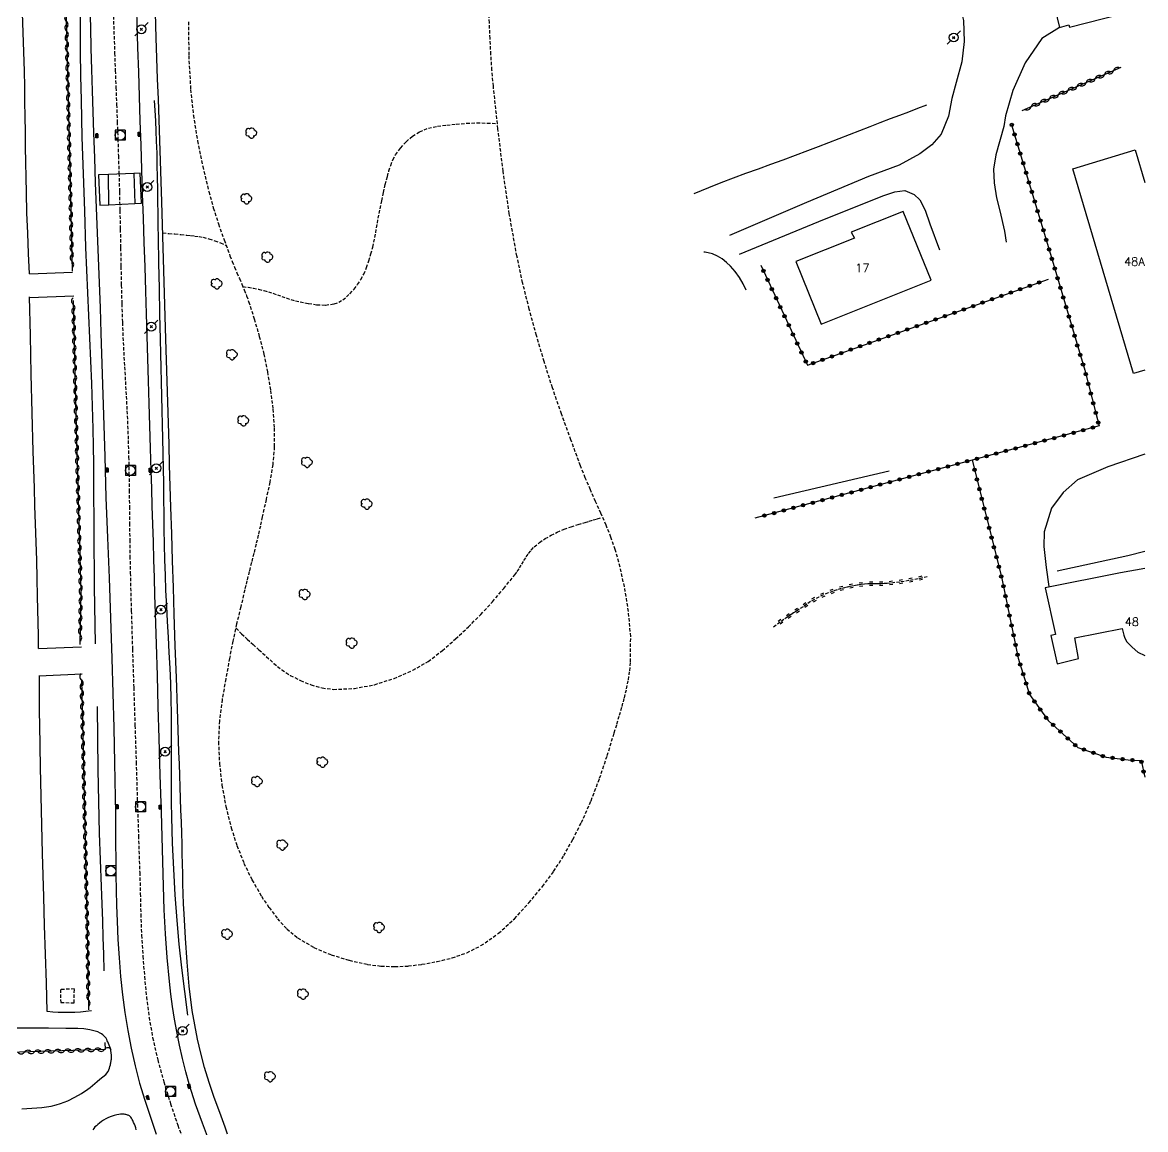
# Model space of a CAD drawing. Header units: millimetres. Extents: x 146000 to 147001, y 141999 to 143000.
# Drawn here: x 146831.7 to 147000.1, y 142330.2 to 142496.2 of the extents above; entities that cross this region are included whole.
import ezdxf
from ezdxf.enums import TextEntityAlignment as Align

# ---------------------------------------------------------------- set-up
doc = ezdxf.new("R2010")
doc.units = ezdxf.units.MM
doc.linetypes.add('DASHED', pattern=[0.75, 0.5, -0.25])
doc.layers.get('0').update_dxf_attribs({"linetype": 'CONTINUOUS'})
for name, color, linetype in [('W0001', 6, 'DASHED'), ('W0008', 7, 'CONTINUOUS'), ('W0014', 7, 'CONTINUOUS'), ('W0016', 2, 'CONTINUOUS'), ('W0017', 7, 'CONTINUOUS'), ('W0070', 7, 'DASHED'), ('W0071', 7, 'CONTINUOUS'), ('W0101', 7, 'CONTINUOUS'), ('W0112', 1, 'DASHED'), ('W0220', 5, 'DASHED'), ('W0300', 7, 'CONTINUOUS'), ('W0310', 3, 'CONTINUOUS'), ('W0323', 7, 'CONTINUOUS'), ('W0401', 7, 'CONTINUOUS'), ('W0420', 7, 'CONTINUOUS'), ('W0473', 7, 'CONTINUOUS'), ('W0991', 7, 'CONTINUOUS')]:
    doc.layers.add(name, color=color, linetype=linetype)
doc.styles.get("Standard").update_dxf_attribs({"font": 'romans.shx', "width": 0.85})

# ---------------------------------------------------------------- blocks, each defined once
blk = doc.blocks.new('T300')
for p, q in [((-0.8, 0.51), (-0.86, 0.34)), ((-0.86, 0.34), (-0.86, 0.17)), ((-0.86, 0.17), (-0.74, 0.06)), ((-0.69, 0.63), (-0.8, 0.51)), ((-0.8, -0.06), (-0.74, 0.06)), ((-0.74, 0.06), (-0.69, 0.11)), ((-0.57, 0.69), (-0.69, 0.63)), ((-0.46, 0.69), (-0.57, 0.69)), ((-0.29, 0.63), (-0.46, 0.69)), ((-0.29, 0.63), (-0.17, 0.74)), ((-0.23, 0.57), (-0.29, 0.63)), ((-0.17, 0.74), (-0.06, 0.8)), ((-0.06, 0.8), (0.06, 0.8)), ((0.06, 0.8), (0.23, 0.74)), ((0.23, 0.74), (0.34, 0.63)), ((0.34, 0.63), (0.4, 0.51)), ((0.46, 0.46), (0.34, 0.46)), ((0.4, 0.51), (0.4, 0.46)), ((0.57, 0.4), (0.46, 0.46)), ((0.57, 0.4), (0.69, 0.29)), ((0.69, 0.29), (0.74, 0.17)), ((0.74, 0.06), (0.69, -0.17)), ((0.74, 0.17), (0.74, 0.06)), ((-0.8, -0.17), (-0.8, -0.06)), ((-0.8, -0.23), (-0.8, -0.17)), ((-0.74, -0.34), (-0.8, -0.23)), ((-0.69, -0.4), (-0.74, -0.34)), ((-0.51, -0.46), (-0.69, -0.4)), ((-0.4, -0.46), (-0.51, -0.46)), ((-0.4, -0.46), (-0.34, -0.46)), ((-0.34, -0.46), (-0.34, -0.4)), ((-0.34, -0.51), (-0.34, -0.46)), ((-0.29, -0.63), (-0.34, -0.51)), ((-0.17, -0.74), (-0.29, -0.63)), ((-0.06, -0.8), (-0.17, -0.74)), ((0.06, -0.8), (-0.06, -0.8)), ((0.17, -0.74), (0.06, -0.8)), ((0.23, -0.69), (0.17, -0.74)), ((0.29, -0.46), (0.23, -0.46)), ((0.29, -0.63), (0.23, -0.69)), ((0.46, -0.4), (0.29, -0.46)), ((0.34, -0.51), (0.29, -0.63)), ((0.34, -0.51), (0.34, -0.46)), ((0.57, -0.34), (0.46, -0.4)), ((0.63, -0.29), (0.57, -0.34)), ((0.69, -0.17), (0.63, -0.29))]:
    blk.add_line(p, q)
blk = doc.blocks.new('T473')
for p, q in [((-0.166667, 0.166667), (0.166667, -0.166667)), ((-0.166667, -0.166667), (0.166667, 0.166667)), ((0.500001, 0.500001), (1.000002, 1.000002)), ((-1.000002, -1.000002), (-0.500001, -0.500001))]:
    blk.add_line(p, q)
blk.add_ellipse((0, 0), major_axis=(0.471405, 0.471405), ratio=1, start_param=5.4977871438, end_param=11.780972451)
blk = doc.blocks.new('T401')
for p, q in [((-0.3, 0.3), (0, 0.3)), ((-0.3, -0.25), (-0.3, 0.3)), ((-0.3, 0.15), (0, 0.15)), ((-0.3, 0), (0, 0)), ((0, 0.3), (0, -0.25)), ((-0.3, -0.15), (0, -0.15)), ((-0.3, -0.25), (-0.3, -0.3)), ((-0.3, -0.3), (0, -0.3)), ((0, -0.3), (0, -0.25))]:
    blk.add_line(p, q)
blk = doc.blocks.new('T420')
for p, q in [((0.75, 0.75), (-0.75, 0.75)), ((-0.75, 0.75), (-0.75, -0.75)), ((0.75, 0.75), (0.75, -0.75)), ((0.75, -0.75), (-0.75, -0.75))]:
    blk.add_line(p, q)
blk.add_ellipse((0, 0), major_axis=(-0.53, 0.53), ratio=1, start_param=3.926991, end_param=10.210176)
blk = doc.blocks.new('t323o')
at = {"color": 0, "linetype": 'Continuous'}
for radius in [0.25, 0.15]:
    blk.add_circle((0, 0), radius, dxfattribs=at)
blk = doc.blocks.new('t310o')
at = {"color": 0, "linetype": 'Continuous'}
for centre, start, end in [((-0.5, 0.38), 216.8699, 323.1304), ((0.5, -0.37), 36.8699, 143.1303)]:
    blk.add_arc(centre, 0.625, start, end, dxfattribs=at)
blk = doc.blocks.new('t220o')
at = {"color": 0, "linetype": 'Continuous'}
for p, q in [((-0.25, 0.25), (0.25, 0.25)), ((-0.25, -0.25), (0.25, -0.25))]:
    blk.add_line(p, q, dxfattribs=at)

msp = doc.modelspace()

# ---------------------------------------------------------------- linework, layer by layer
at = {"layer": 'W0001'}
msp.add_lwpolyline([(146845.31, 142497.16), (146845.41, 142494.18), (146845.5, 142491.61), (146845.59, 142489.04), (146845.69, 142486.48), (146845.79, 142483.91), (146845.88, 142481.34), (146845.98, 142478.77), (146846.06, 142476.2), (146846.14, 142473.64), (146846.22, 142470.83), (146846.28, 142468.03), (146846.34, 142465.22), (146846.39, 142462.42), (146846.44, 142459.62), (146846.5, 142456.81), (146846.57, 142454.01), (146846.66, 142451.21), (146846.75, 142449), (146846.86, 142446.79), (146846.98, 142444.58), (146847.11, 142442.38), (146847.23, 142440.17), (146847.35, 142437.96), (146847.45, 142435.75), (146847.53, 142433.55), (146847.6, 142431.06), (146847.65, 142428.58), (146847.69, 142426.1), (146847.71, 142423.62), (146847.73, 142421.13), (146847.76, 142418.65), (146847.79, 142416.17), (146847.84, 142413.69), (146847.99, 142407.96), (146848.17, 142402.23), (146848.36, 142396.5), (146848.55, 142390.77), (146848.72, 142385.27), (146848.89, 142379.76), (146849.07, 142374.26), (146849.26, 142368.75), (146849.35, 142365.61), (146849.42, 142362.47), (146849.53, 142359.33), (146849.73, 142356.2), (146849.98, 142353.14), (146850.27, 142350.07), (146850.66, 142347.02), (146851.2, 142343.98), (146851.96, 142340.64), (146852.87, 142337.34), (146853.89, 142334.07), (146854.97, 142330.83), (146855.59, 142329.15)], dxfattribs=at)
at = {"layer": 'W0008'}
for points in [[(146844.57, 142473.42), (146843.1, 142473.36), (146843.3, 142468.83), (146844.65, 142468.89)], [(146848.53, 142469.06), (146849.51, 142469.11), (146849.34, 142473.6), (146848.39, 142473.57)]]:
    msp.add_lwpolyline(points, close=True, dxfattribs=at)
at = {"layer": 'W0014'}
for points in [[(146852.83, 142366.71), (146852.68, 142372.25), (146852.52, 142377.8), (146852.35, 142383.35), (146852.19, 142388.89), (146852.05, 142393.58), (146851.91, 142398.27), (146851.77, 142402.96), (146851.63, 142407.64), (146851.55, 142410.31), (146851.47, 142412.98), (146851.39, 142415.65), (146851.31, 142418.32), (146851.23, 142420.99), (146851.15, 142423.66), (146851.07, 142426.32), (146850.99, 142428.99), (146850.89, 142432.36), (146850.79, 142435.72), (146850.69, 142439.09), (146850.59, 142442.46), (146850.49, 142445.82), (146850.39, 142449.19), (146850.29, 142452.55), (146850.19, 142455.92), (146850.07, 142459.57), (146849.95, 142463.22), (146849.83, 142466.87), (146849.7, 142470.52), (146849.58, 142474.17), (146849.46, 142477.82), (146849.34, 142481.47), (146849.22, 142485.12), (146849.11, 142488.78), (146848.99, 142492.45), (146848.88, 142496.11), (146848.77, 142499.78)], [(146862.45, 142329.49), (146862.07, 142330.53), (146861.26, 142332.76), (146860.44, 142334.99), (146859.66, 142337.24), (146858.97, 142339.51), (146858.41, 142341.63), (146857.93, 142343.76), (146857.51, 142345.9), (146857.15, 142348.06), (146856.7, 142351.67), (146856.38, 142355.29), (146856.14, 142358.91), (146855.92, 142362.54), (146855.85, 142364.04), (146855.79, 142365.54), (146855.74, 142367.05), (146855.71, 142368.55), (146855.68, 142370.06), (146855.65, 142371.56), (146855.61, 142373.07), (146855.57, 142374.57), (146855.51, 142376.32), (146855.45, 142378.07), (146855.39, 142379.82), (146855.33, 142381.57), (146855.27, 142383.31), (146855.21, 142385.06), (146855.15, 142386.81), (146855.08, 142388.56), (146854.92, 142393.29), (146854.76, 142398.01), (146854.6, 142402.74), (146854.44, 142407.47), (146854.31, 142411.48), (146854.18, 142415.5), (146854.06, 142419.52), (146853.94, 142423.54), (146853.85, 142426.69), (146853.75, 142429.84), (146853.66, 142432.99), (146853.57, 142436.14), (146853.47, 142439.29), (146853.38, 142442.45), (146853.29, 142445.6), (146853.2, 142448.75), (146853.04, 142453.89), (146852.89, 142459.03), (146852.74, 142464.17), (146852.58, 142469.31), (146852.48, 142472.39), (146852.38, 142475.47), (146852.27, 142478.54), (146852.16, 142481.62), (146852.06, 142484.7), (146851.95, 142487.77), (146851.85, 142490.85), (146851.75, 142493.93), (146851.58, 142499.58)], [(146841.77, 142498.63), (146841.86, 142495.47), (146841.95, 142492.31), (146842.04, 142489.15), (146842.13, 142485.99), (146842.23, 142482.83), (146842.34, 142479.68), (146842.47, 142475.92), (146842.6, 142472.17), (146842.75, 142468.42), (146842.9, 142464.67), (146843.04, 142460.91), (146843.19, 142457.16), (146843.32, 142453.41), (146843.45, 142449.65), (146843.65, 142443.48), (146843.84, 142437.31), (146844.01, 142431.13), (146844.17, 142424.96)], [(146844.17, 142424.96), (146844.43, 142418.93), (146844.66, 142412.91), (146844.88, 142406.88), (146845.07, 142400.86), (146845.22, 142395.64), (146845.36, 142390.42), (146845.48, 142385.21), (146845.58, 142379.99), (146845.62, 142377.67), (146845.64, 142375.35), (146845.65, 142373.04), (146845.67, 142370.72), (146845.68, 142368.4), (146845.72, 142366.08), (146845.78, 142363.77), (146845.86, 142361.45), (146846, 142358.69), (146846.16, 142355.92), (146846.39, 142353.16), (146846.68, 142350.4), (146847.05, 142347.73), (146847.47, 142345.06), (146847.97, 142342.4), (146848.56, 142339.76), (146849.25, 142337.16), (146850.02, 142334.58), (146850.86, 142332.03), (146851.73, 142329.49)], [(146859.73, 142328.36), (146858.66, 142331.17), (146857.64, 142334), (146856.71, 142336.87), (146856.16, 142338.85), (146855.66, 142340.85), (146855.21, 142342.86), (146854.81, 142344.88), (146854.47, 142346.75), (146854.18, 142348.63), (146853.93, 142350.51), (146853.72, 142352.4), (146853.39, 142355.97), (146853.13, 142359.54), (146852.94, 142363.12), (146852.83, 142366.71)]]:
    msp.add_lwpolyline(points, dxfattribs=at)
at = {"layer": 'W0016'}
for points in [[(146848.39, 142473.57), (146844.57, 142473.42)], [(146844.65, 142468.89), (146848.53, 142469.06)]]:
    msp.add_lwpolyline(points, dxfattribs=at)
at = {"layer": 'W0017'}
for points in [[(146848.16, 142578.95), (146862.27, 142580.62), (146874.1, 142580.89), (146889.09, 142579.18), (146902.93, 142574.48), (146917.94, 142565.83), (146929.14, 142557.52), (146940.65, 142547.38), (146954.96, 142532.62), (146961.72, 142524.26), (146967.19, 142514.57), (146971.18, 142503.16), (146972.83, 142496.51), (146972.91, 142493.38), (146972.55, 142490.31), (146971.71, 142487.23), (146971.05, 142484.81), (146970.58, 142482.16)], [(146987.24, 142495.45), (146984.55, 142493.8), (146982.05, 142490.16), (146980.24, 142486.01), (146979.14, 142482.22), (146978.87, 142480.62), (146977.69, 142476.37), (146977.33, 142474.2), (146977.43, 142472.17), (146977.77, 142469.93), (146978.28, 142467.95), (146978.98, 142464.94), (146979.24, 142463.26)], [(146970.58, 142482.16), (146969.48, 142479.47), (146968.09, 142477.88), (146966.25, 142476.51), (146963.18, 142474.84), (146958.57, 142473.1), (146949.25, 142469.23), (146937.71, 142464.27)], [(146939.23, 142461.47), (146951.95, 142466.74), (146960.86, 142470.28), (146962.52, 142470.81), (146964.03, 142471.03), (146965.44, 142470.44), (146966.26, 142469.61), (146967.08, 142468.08), (146967.77, 142466.04), (146969.24, 142462.13)], [(147000, 142431.49), (146994.46, 142429.6), (146989.93, 142427.65), (146987.76, 142425.75), (146986.02, 142423.36), (146984.9, 142419.82), (146984.87, 142417.65), (146985.24, 142414.48), (146985.61, 142411.62)], [(147000, 142416.86), (146997.46, 142416.25), (146986.89, 142413.93)]]:
    msp.add_lwpolyline(points, dxfattribs=at)
at = {"layer": 'W0070'}
for points in [[(146856.59, 142496.33), (146856.61, 142491.24), (146856.89, 142486.16), (146857.31, 142482.29), (146857.93, 142478.45), (146858.72, 142474.64), (146859.62, 142470.86), (146860.3, 142468.42), (146861.08, 142466), (146861.93, 142463.61), (146862.8, 142461.23), (146863.13, 142460.37), (146863.48, 142459.51), (146863.85, 142458.66), (146864.22, 142457.81), (146864.59, 142456.96), (146864.95, 142456.1), (146865.29, 142455.24), (146865.6, 142454.37), (146866.44, 142451.77), (146867.2, 142449.15), (146867.87, 142446.5), (146868.41, 142443.83), (146868.87, 142441.04), (146869.23, 142438.23), (146869.44, 142435.4), (146869.45, 142432.57), (146869.21, 142429.91), (146868.77, 142427.28), (146868.21, 142424.68), (146867.65, 142422.08), (146867.36, 142420.7), (146867.04, 142419.33), (146866.71, 142417.96), (146866.37, 142416.59), (146866.02, 142415.22), (146865.68, 142413.86), (146865.34, 142412.49), (146865.01, 142411.11), (146864.41, 142408.56), (146863.8, 142406.01), (146863.23, 142403.44), (146862.73, 142400.86), (146862.16, 142397.77), (146861.62, 142394.66), (146861.21, 142391.51), (146861.08, 142388.34), (146861.22, 142385.08), (146861.59, 142381.83), (146862.18, 142378.62), (146862.98, 142375.45), (146863.85, 142372.78), (146864.88, 142370.16), (146866.1, 142367.62), (146867.52, 142365.18), (146868.66, 142363.47), (146869.91, 142361.81), (146871.33, 142360.28), (146872.95, 142358.95), (146875.39, 142357.5), (146877.99, 142356.39), (146880.69, 142355.57), (146883.43, 142354.96), (146885.46, 142354.7), (146887.51, 142354.62), (146889.55, 142354.72), (146891.58, 142354.97), (146893.86, 142355.38), (146896.13, 142355.94), (146898.34, 142356.71), (146900.44, 142357.77), (146903.09, 142359.62), (146905.47, 142361.81), (146907.63, 142364.19), (146909.67, 142366.64), (146911.34, 142368.9), (146912.86, 142371.27), (146914.23, 142373.71), (146915.5, 142376.22), (146916.96, 142379.5), (146918.24, 142382.87), (146919.38, 142386.28), (146920.44, 142389.71), (146920.83, 142391.01), (146921.22, 142392.32), (146921.61, 142393.63), (146921.97, 142394.94), (146922.29, 142396.28), (146922.56, 142397.62), (146922.76, 142398.98), (146922.88, 142400.35), (146922.9, 142404.14), (146922.57, 142407.9), (146921.96, 142411.62), (146921.13, 142415.29), (146920.59, 142417.17), (146919.94, 142419.01), (146919.22, 142420.82), (146918.44, 142422.61), (146917.64, 142424.38), (146916.85, 142426.15), (146916.08, 142427.93), (146915.37, 142429.74), (146913.93, 142433.62), (146912.52, 142437.51), (146911.17, 142441.43), (146909.92, 142445.37), (146908.76, 142449.29), (146907.68, 142453.24), (146906.69, 142457.21), (146905.83, 142461.2), (146904.69, 142467.54), (146903.77, 142473.91), (146902.99, 142480.29), (146902.3, 142486.68), (146902.09, 142489.05), (146901.93, 142491.43), (146901.81, 142493.81), (146901.71, 142496.18), (146901.6, 142498.56)], [(146864.71, 142456.61), (146865.51, 142456.5), (146866.31, 142456.37), (146867.1, 142456.21), (146867.88, 142456.03), (146868.57, 142455.84), (146869.25, 142455.62), (146869.91, 142455.38), (146870.58, 142455.14), (146871.25, 142454.9), (146871.93, 142454.67), (146872.62, 142454.48), (146873.31, 142454.33), (146874.56, 142454.09), (146875.83, 142453.89), (146877.14, 142453.83), (146878.44, 142454.02), (146879.11, 142454.27), (146879.72, 142454.64), (146880.27, 142455.07), (146880.79, 142455.54), (146881.4, 142456.2), (146881.94, 142456.92), (146882.42, 142457.68), (146882.85, 142458.47), (146883.29, 142459.45), (146883.63, 142460.47), (146883.93, 142461.51), (146884.2, 142462.54), (146884.37, 142463.25), (146884.52, 142463.97), (146884.66, 142464.69), (146884.79, 142465.41), (146884.91, 142466.13), (146885.03, 142466.85), (146885.17, 142467.56), (146885.31, 142468.28), (146885.56, 142469.49), (146885.8, 142470.71), (146886.07, 142471.92), (146886.4, 142473.12), (146886.64, 142473.95), (146886.9, 142474.78), (146887.21, 142475.61), (146887.64, 142476.38), (146888.38, 142477.39), (146889.21, 142478.33), (146890.17, 142479.16), (146891.24, 142479.83), (146892.55, 142480.37), (146893.94, 142480.67), (146895.33, 142480.83), (146896.71, 142480.97), (146898.26, 142481.1), (146899.81, 142481.16), (146901.36, 142481.14), (146902.92, 142481.05)], [(146852.74, 142464.65), (146853.64, 142464.58), (146854.54, 142464.5), (146855.44, 142464.41), (146856.34, 142464.32), (146856.95, 142464.25), (146857.55, 142464.19), (146858.16, 142464.11), (146858.76, 142464), (146859.65, 142463.76), (146860.53, 142463.48), (146861.39, 142463.16), (146862.23, 142462.79)], [(146863.71, 142405.38), (146864.55, 142404.55), (146865.4, 142403.74), (146866.26, 142402.94), (146867.14, 142402.16), (146868.25, 142401.14), (146869.37, 142400.11), (146870.56, 142399.13), (146871.85, 142398.31), (146873.37, 142397.54), (146874.96, 142396.88), (146876.62, 142396.42), (146878.35, 142396.2), (146881.45, 142396.33), (146884.48, 142396.91), (146887.41, 142397.85), (146890.22, 142399.07), (146892.54, 142400.4), (146894.66, 142402.02), (146896.64, 142403.79), (146898.56, 142405.58), (146900.41, 142407.42), (146902.17, 142409.35), (146903.86, 142411.34), (146905.5, 142413.37), (146905.88, 142413.88), (146906.23, 142414.42), (146906.56, 142414.96), (146906.89, 142415.51), (146907.23, 142416.06), (146907.59, 142416.59), (146907.99, 142417.1), (146908.44, 142417.57), (146909.22, 142418.23), (146910.07, 142418.81), (146910.96, 142419.31), (146911.87, 142419.77), (146912.9, 142420.22), (146913.96, 142420.59), (146915.03, 142420.92), (146916.09, 142421.25), (146916.69, 142421.44), (146917.29, 142421.62), (146917.89, 142421.79), (146918.49, 142421.95)]]:
    msp.add_lwpolyline(points, dxfattribs=at)
at = {"layer": 'W0071'}
for points in [[(146832.72, 142458.51), (146832.58, 142461.56), (146832.46, 142464.61), (146832.35, 142467.67), (146832.26, 142470.72), (146832.21, 142472.99), (146832.17, 142475.27), (146832.14, 142477.54), (146832.11, 142479.82), (146832.08, 142482.09), (146832.05, 142484.37), (146832.01, 142486.64), (146831.96, 142488.92), (146831.88, 142491.82), (146831.79, 142494.72), (146831.69, 142497.62)], [(146832.72, 142458.51), (146839.2, 142458.76)], [(146839.39, 142455.16), (146832.73, 142454.92)], [(146834.08, 142402.32), (146834.06, 142404.27), (146834.03, 142406.22), (146834, 142408.17), (146833.95, 142410.12), (146833.89, 142412.84), (146833.81, 142415.56), (146833.72, 142418.28), (146833.64, 142421.01), (146833.54, 142423.73), (146833.46, 142426.45), (146833.37, 142429.17), (146833.29, 142431.89), (146833.14, 142437.68), (146832.99, 142443.47), (146832.86, 142449.26), (146832.73, 142455.05)], [(146834.08, 142402.32), (146840.55, 142402.56)], [(146840.65, 142398.48), (146834.11, 142398.2)], [(146835.4, 142347.88), (146835.26, 142352.18), (146835.13, 142356.49), (146835, 142360.8), (146834.88, 142365.1), (146834.7, 142371.57), (146834.53, 142378.03), (146834.39, 142384.49), (146834.27, 142390.95), (146834.25, 142392.77), (146834.24, 142394.58), (146834.23, 142396.39), (146834.23, 142398.2)], [(146842.02, 142348), (146841.2, 142347.89), (146840.37, 142347.82), (146839.54, 142347.76), (146838.7, 142347.73), (146837.88, 142347.73), (146837.05, 142347.75), (146836.23, 142347.8), (146835.4, 142347.88)], [(146831.6, 142333.31), (146834.56, 142333.52), (146835.28, 142333.61), (146836, 142333.72), (146836.71, 142333.88), (146837.4, 142334.09), (146838.48, 142334.52), (146839.51, 142335.03), (146840.51, 142335.61), (146841.48, 142336.23), (146841.84, 142336.5), (146842.19, 142336.79), (146842.53, 142337.09), (146842.86, 142337.39), (146843.29, 142337.74), (146843.74, 142338.08), (146844.16, 142338.46), (146844.52, 142338.9), (146844.65, 142339.14), (146844.74, 142339.39), (146844.8, 142339.65), (146844.86, 142339.9), (146844.9, 142340.04), (146844.92, 142340.18), (146844.95, 142340.33), (146844.97, 142340.47), (146844.99, 142340.61), (146845.01, 142340.75), (146845.02, 142340.9), (146845.02, 142341.04), (146845.01, 142341.37), (146844.98, 142341.7), (146844.93, 142342.03), (146844.86, 142342.35), (146844.79, 142342.61), (146844.7, 142342.85), (146844.59, 142343.09), (146844.48, 142343.33), (146844.4, 142343.52), (146844.32, 142343.7), (146844.22, 142343.88), (146844.1, 142344.04), (146843.93, 142344.22), (146843.74, 142344.39), (146843.54, 142344.53), (146843.33, 142344.65), (146842.96, 142344.83), (146842.57, 142344.96), (146842.18, 142345.07), (146841.78, 142345.15), (146840.89, 142345.28), (146839.99, 142345.33), (146839.09, 142345.35), (146838.19, 142345.36), (146835.58, 142345.41), (146832.98, 142345.41), (146830.37, 142345.39)], [(146848.75, 142330.17), (146848.66, 142330.45), (146848.57, 142330.73), (146848.46, 142331), (146848.35, 142331.27), (146848.23, 142331.54), (146848.14, 142331.71), (146848.04, 142331.88), (146847.93, 142332.04), (146847.8, 142332.19), (146847.72, 142332.25), (146847.63, 142332.3), (146847.54, 142332.34), (146847.45, 142332.37), (146847.33, 142332.41), (146847.2, 142332.45), (146847.06, 142332.47), (146846.93, 142332.49), (146846.66, 142332.5), (146846.39, 142332.49), (146846.12, 142332.46), (146845.85, 142332.41), (146845.42, 142332.3), (146845, 142332.16), (146844.58, 142331.99), (146844.18, 142331.8), (146843.85, 142331.61), (146843.54, 142331.4), (146843.24, 142331.17), (146842.96, 142330.93), (146842.76, 142330.76), (146842.55, 142330.58), (146842.37, 142330.37), (146842.23, 142330.14)]]:
    msp.add_lwpolyline(points, dxfattribs=at)
at = {"layer": 'W0101'}
for points in [[(146954.87, 142547.96), (146963.38, 142539.24), (146970.63, 142530.54), (146976.79, 142521.7), (146981.8, 142512.59), (146984.3, 142506.44), (146985.88, 142501.14), (146987.24, 142495.45), (146988.61, 142495.86), (146988.72, 142495.5), (146998.92, 142498.13), (146995.68, 142511.21), (146991.06, 142521.02), (146984.45, 142532.41), (146976.56, 142543.04), (146969.67, 142550.77), (146963.97, 142556.53), (146962.1, 142554.66), (146961.03, 142555.7), (146955.07, 142549.73), (146955.68, 142549.18)], [(146963.76, 142467.87), (146955.99, 142464.76), (146956.46, 142463.87), (146947.68, 142460.38), (146951.45, 142450.97), (146967.96, 142457.58)]]:
    msp.add_lwpolyline(points, close=True, dxfattribs=at)
for points in [[(147000, 142444.09), (146998.32, 142443.6), (146989.21, 142474.27), (146998.55, 142477.12)], [(146998.55, 142477.12), (147000, 142472.2)], [(147000, 142414.35), (146996.38, 142413.68), (146985.05, 142411.44), (146986.61, 142404.41), (146985.92, 142404.27), (146986.88, 142400.02), (146990.05, 142400.86), (146989.53, 142403.95), (146996.61, 142405.32), (146996.86, 142404.34), (146997, 142403.87), (146997.33, 142403.31), (146998.1, 142402.54), (146998.96, 142401.79), (147000, 142401.3)]]:
    msp.add_lwpolyline(points, dxfattribs=at)
at = {"layer": 'W0112'}
msp.add_lwpolyline([(146839.47, 142351.28), (146837.36, 142351.18), (146837.41, 142349.24), (146839.41, 142349.19)], close=True, dxfattribs=at)
at = {"layer": 'W0220'}
msp.add_lwpolyline([(146967.38, 142413.08), (146966.02, 142412.77), (146964.64, 142412.51), (146963.26, 142412.3), (146961.87, 142412.13), (146961.39, 142412.09), (146960.9, 142412.06), (146960.42, 142412.05), (146959.93, 142412.04), (146959.45, 142412.04), (146958.96, 142412.03), (146958.48, 142412.01), (146957.99, 142411.97), (146957.42, 142411.91), (146956.85, 142411.82), (146956.29, 142411.73), (146955.73, 142411.61), (146955.1, 142411.47), (146954.48, 142411.31), (146953.86, 142411.13), (146953.25, 142410.93), (146952.53, 142410.66), (146951.83, 142410.37), (146951.14, 142410.05), (146950.46, 142409.7), (146949.88, 142409.36), (146949.31, 142408.99), (146948.75, 142408.6), (146948.19, 142408.22), (146947.75, 142407.94), (146947.32, 142407.66), (146946.88, 142407.37), (146946.45, 142407.08), (146945.87, 142406.68), (146945.3, 142406.27), (146944.73, 142405.85), (146944.16, 142405.43)], dxfattribs=at)
at = {"layer": 'W0300'}
for points in [[(146840.3, 142499.14), (146840.32, 142495.49), (146840.35, 142491.85), (146840.39, 142488.2), (146840.46, 142484.56), (146840.6, 142479.03), (146840.77, 142473.5), (146840.96, 142467.98), (146841.15, 142462.45), (146841.28, 142459.05), (146841.42, 142455.65), (146841.58, 142452.26), (146841.73, 142448.86), (146841.88, 142445.46), (146842.02, 142442.06), (146842.14, 142438.66), (146842.23, 142435.26), (146842.28, 142432.66), (146842.32, 142430.05), (146842.34, 142427.45), (146842.35, 142424.84), (146842.36, 142422.24), (146842.37, 142419.63), (146842.38, 142417.03), (146842.41, 142414.42), (146842.44, 142411.58), (146842.48, 142408.73), (146842.52, 142405.89), (146842.57, 142403.04)], [(146856.5, 142347.36), (146856.01, 142350.89), (146855.57, 142354.43), (146855.19, 142357.97), (146854.87, 142361.52), (146854.58, 142365.39), (146854.36, 142369.26), (146854.19, 142373.14), (146854.07, 142377.02), (146854.02, 142379.23), (146854.01, 142381.45), (146854.01, 142383.66), (146854.03, 142385.88), (146854.05, 142388.09), (146854.05, 142390.31), (146854.04, 142392.52), (146854, 142394.74), (146853.93, 142397.07), (146853.82, 142399.39), (146853.7, 142401.72), (146853.57, 142404.05), (146853.44, 142406.37), (146853.31, 142408.7), (146853.2, 142411.03), (146853.11, 142413.35), (146853.04, 142415.64), (146852.99, 142417.92), (146852.95, 142420.21), (146852.92, 142422.5), (146852.89, 142424.78), (146852.86, 142427.07), (146852.82, 142429.35), (146852.78, 142431.64), (146852.73, 142433.77), (146852.68, 142435.91), (146852.63, 142438.04), (146852.58, 142440.17), (146852.53, 142442.31), (146852.48, 142444.44), (146852.42, 142446.57), (146852.38, 142448.7), (146852.29, 142452.52), (146852.22, 142456.34), (146852.14, 142460.15), (146852.07, 142463.97), (146852.03, 142465.77), (146852.01, 142467.58), (146851.99, 142469.39), (146851.96, 142471.19), (146851.94, 142473), (146851.9, 142474.8), (146851.86, 142476.61), (146851.8, 142478.41), (146851.74, 142479.94), (146851.66, 142481.47), (146851.58, 142483), (146851.48, 142484.53)], [(146932.42, 142470.56), (146934.63, 142471.47), (146936.48, 142472.21), (146938.33, 142472.92), (146940.19, 142473.61), (146942.05, 142474.29), (146943.91, 142474.96), (146945.78, 142475.64), (146947.64, 142476.33), (146949.49, 142477.02), (146951.05, 142477.61), (146952.6, 142478.21), (146954.15, 142478.8), (146955.7, 142479.4), (146957.25, 142480), (146958.8, 142480.6), (146960.34, 142481.2), (146961.89, 142481.8), (146963.25, 142482.31), (146964.6, 142482.83), (146965.95, 142483.35), (146967.3, 142483.86)], [(146940.22, 142456.06), (146939.77, 142457.04), (146939.22, 142457.98), (146938.58, 142458.86), (146937.86, 142459.67), (146937.27, 142460.24), (146936.62, 142460.75), (146935.92, 142461.19), (146935.15, 142461.52), (146934.08, 142461.77), (146933.86, 142461.78)], [(146961.68, 142428.94), (146944.38, 142424.9)], [(146842.89, 142393.64), (146842.93, 142388.89), (146842.99, 142384.14), (146843.08, 142379.39), (146843.19, 142374.64), (146843.23, 142373.3), (146843.28, 142371.97), (146843.32, 142370.64), (146843.38, 142369.31), (146843.43, 142367.98), (146843.48, 142366.65), (146843.53, 142365.32), (146843.58, 142363.99), (146843.67, 142361.49), (146843.75, 142359), (146843.83, 142356.5), (146843.9, 142354)]]:
    msp.add_lwpolyline(points, dxfattribs=at)
at = {"layer": 'W0310'}
for points in [[(146834.84, 142635.35), (146835.43, 142620.32), (146835.95, 142602.12), (146836.3, 142585.11), (146836.46, 142564.86), (146836.68, 142549.23), (146837.4, 142528.15), (146838.1, 142503.25), (146838.61, 142480.3), (146839.13, 142458.92)], [(146996.39, 142489.48), (146981.57, 142482.99)], [(146839.28, 142454.51), (146839.74, 142435.29), (146840.41, 142410.87), (146840.29, 142402.95)], [(146840.52, 142397.71), (146840.97, 142377.89), (146841.4, 142360.11), (146841.58, 142348.13)], [(146844.05, 142343.25), (146844.09, 142342.2), (146798.99, 142340.78)]]:
    msp.add_lwpolyline(points, dxfattribs=at)
at = {"layer": 'W0323'}
for points in [[(146980.04, 142480.89), (146985.73, 142461.96), (146990.99, 142444.09), (146992.65, 142437.62), (146993.16, 142435.71), (146974.1, 142430.6), (146941.51, 142421.88)], [(146942.41, 142459.81), (146949.4, 142444.84), (146985.58, 142457.73)], [(146974.1, 142430.6), (146978.5, 142413.09), (146981.04, 142400.9), (146982.72, 142395.42), (146985.5, 142391.56), (146989.95, 142387.49), (146994.21, 142386.04), (146997.5, 142385.63), (146999.46, 142385.53), (147000, 142383.05)]]:
    msp.add_lwpolyline(points, dxfattribs=at)

# ---------------------------------------------------------------- block references
at = {"layer": 'W0220'}
for p, rotation in [((146966.39, 142412.86), 192.6295342173526), ((146954.52, 142411.33), 194.2881508962575), ((146955.98, 142411.67), 191.3559916721679), ((146957.46, 142411.91), 186.4433777539739), ((146958.96, 142412.03), 182.551261217287), ((146960.46, 142412.05), 181.3985041437016), ((146961.95, 142412.14), 187.0055701164626), ((146963.44, 142412.33), 188.8802288616833), ((146964.92, 142412.57), 190.7548835625753), ((146950.36, 142409.64), 210.3489384600068), ((146951.7, 142410.31), 204.8528077477886), ((146953.09, 142410.87), 200.6111007101893), ((146947.85, 142408), 213.0018539835298), ((146949.1, 142408.84), 214.574386378899), ((146945.37, 142406.32), 215.4721440208861), ((146946.6, 142407.18), 214.0272491454231)]:
    msp.add_blockref('t220o', p, dxfattribs=dict(at, rotation=rotation))
at = {"layer": 'W0300'}
for p in [(146866.03, 142479.62), (146865.31, 142469.76), (146868.44, 142461.01), (146860.85, 142457), (146863.12, 142446.4), (146864.84, 142436.48), (146874.38, 142430.25), (146883.34, 142423.98), (146874.04, 142410.42), (146881.08, 142403.12), (146876.7, 142385.27), (146866.88, 142382.37), (146870.67, 142372.86), (146885.2, 142360.5), (146862.41, 142359.47), (146873.78, 142350.48), (146868.84, 142338.12)]:
    msp.add_blockref('T300', p, dxfattribs=at)
at = {"layer": 'W0310'}
for p, rotation in [((146838.25, 142496.41), 271.2777980061369), ((146838.29, 142494.91), 271.2777980061369), ((146838.32, 142493.41), 271.2777980061369), ((146838.35, 142491.91), 271.2777980061369), ((146838.39, 142490.41), 271.2777980061369), ((146838.42, 142488.91), 271.2777980061369), ((146993.94, 142488.4), 203.6320140613551), ((146995.32, 142489.01), 203.6320140613551), ((146838.45, 142487.41), 271.2777980061369), ((146989.82, 142486.6), 203.6320140613551), ((146991.19, 142487.2), 203.6320140613551), ((146992.57, 142487.8), 203.6320140613551), ((146838.49, 142485.91), 271.2777980061369), ((146987.07, 142485.4), 203.6320140613551), ((146988.44, 142486), 203.6320140613551), ((146838.52, 142484.41), 271.2777980061369), ((146838.55, 142482.91), 271.2777980061369), ((146982.95, 142483.59), 203.6320140613551), ((146984.32, 142484.2), 203.6320140613551), ((146985.7, 142484.8), 203.6320140613551), ((146838.59, 142481.41), 271.2777980061369), ((146838.62, 142479.91), 271.3800636121203), ((146838.66, 142478.41), 271.3800636121203), ((146838.69, 142476.91), 271.3800636121203), ((146838.73, 142475.41), 271.3800636121203), ((146838.76, 142473.91), 271.3800636121203), ((146838.8, 142472.42), 271.3800636121203), ((146838.84, 142470.92), 271.3800636121203), ((146838.87, 142469.42), 271.3800636121203), ((146838.91, 142467.92), 271.3800636121203), ((146838.95, 142466.42), 271.3800636121203), ((146838.98, 142464.92), 271.3800636121203), ((146839.02, 142463.42), 271.3800636121203), ((146839.05, 142461.92), 271.3800636121203), ((146839.09, 142460.42), 271.3800636121203), ((146839.29, 142453.94), 271.385557544553), ((146839.33, 142452.44), 271.385557544553), ((146839.36, 142450.94), 271.385557544553), ((146839.4, 142449.44), 271.385557544553), ((146839.44, 142447.94), 271.385557544553), ((146839.47, 142446.44), 271.385557544553), ((146839.51, 142444.94), 271.385557544553), ((146839.54, 142443.44), 271.385557544553), ((146839.58, 142441.94), 271.385557544553), ((146839.62, 142440.44), 271.385557544553), ((146839.65, 142438.94), 271.385557544553), ((146839.69, 142437.44), 271.385557544553), ((146839.73, 142435.94), 271.385557544553), ((146839.76, 142434.44), 271.5577271377471), ((146839.81, 142432.94), 271.5577271377471), ((146839.85, 142431.44), 271.5577271377471), ((146839.89, 142429.94), 271.5577271377471), ((146839.93, 142428.44), 271.5577271377471), ((146839.97, 142426.95), 271.5577271377471), ((146840.01, 142425.45), 271.5577271377471), ((146840.05, 142423.95), 271.5577271377471), ((146840.09, 142422.45), 271.5577271377471), ((146840.13, 142420.95), 271.5577271377471), ((146840.17, 142419.45), 271.5577271377471), ((146840.21, 142417.95), 271.5577271377471), ((146840.25, 142416.45), 271.5577271377471), ((146840.3, 142414.95), 271.5577271377471), ((146840.34, 142413.45), 271.5577271377471), ((146840.38, 142411.95), 271.5577271377471), ((146840.4, 142410.45), 269.1460905130867), ((146840.38, 142408.95), 269.1460905130867), ((146840.36, 142407.45), 269.1460905130867), ((146840.33, 142405.95), 269.1460905130867), ((146840.31, 142404.45), 269.1460905130867), ((146840.52, 142397.61), 271.3006393473834), ((146840.56, 142396.11), 271.3006393473834), ((146840.59, 142394.62), 271.3006393473834), ((146840.63, 142393.12), 271.3006393473834), ((146840.66, 142391.62), 271.3006393473834), ((146840.69, 142390.12), 271.3006393473834), ((146840.73, 142388.62), 271.3006393473834), ((146840.76, 142387.12), 271.3006393473834), ((146840.8, 142385.62), 271.3006393473834), ((146840.83, 142384.12), 271.3006393473834), ((146840.86, 142382.62), 271.3006393473834), ((146840.9, 142381.12), 271.3006393473834), ((146840.93, 142379.62), 271.3006393473834), ((146840.97, 142378.12), 271.3006393473834), ((146841, 142376.62), 271.3755818823752), ((146841.04, 142375.12), 271.3755818823752), ((146841.07, 142373.62), 271.3755818823752), ((146841.11, 142372.12), 271.3755818823752), ((146841.15, 142370.62), 271.3755818823752), ((146841.18, 142369.12), 271.3755818823752), ((146841.22, 142367.62), 271.3755818823752), ((146841.25, 142366.12), 271.3755818823752), ((146841.29, 142364.62), 271.3755818823752), ((146841.33, 142363.12), 271.3755818823752), ((146841.36, 142361.62), 271.3755818823752), ((146841.4, 142360.12), 271.3755818823752), ((146841.42, 142358.62), 270.8558822963665), ((146841.44, 142357.12), 270.8558822963665), ((146841.46, 142355.63), 270.8558822963665), ((146841.49, 142354.13), 270.8558822963665), ((146841.51, 142352.63), 270.8558822963665), ((146841.53, 142351.13), 270.8558822963665), ((146841.55, 142349.63), 270.8558822963665), ((146839.47, 142342.05), 181.8020864237446), ((146840.97, 142342.1), 181.8020864237446), ((146842.47, 142342.15), 181.8020864237446), ((146843.97, 142342.19), 181.8020864237446), ((146831.98, 142341.82), 181.8020864237446), ((146833.47, 142341.86), 181.8020864237446), ((146834.97, 142341.91), 181.8020864237446), ((146836.47, 142341.96), 181.8020864237446), ((146837.97, 142342), 181.8020864237446)]:
    msp.add_blockref('t310o', p, dxfattribs=dict(at, rotation=rotation))
at = {"layer": 'W0323'}
for p, rotation in [((146980.05, 142480.86), 286.7159124199075), ((146980.48, 142479.43), 286.7159124199075), ((146980.91, 142477.99), 286.7159124199075), ((146981.34, 142476.55), 286.7159124199075), ((146981.78, 142475.12), 286.7159124199075), ((146982.21, 142473.68), 286.7159124199075), ((146982.64, 142472.24), 286.7159124199075), ((146983.07, 142470.81), 286.7159124199075), ((146983.5, 142469.37), 286.7159124199075), ((146983.93, 142467.93), 286.7159124199075), ((146984.36, 142466.5), 286.7159124199075), ((146984.8, 142465.06), 286.7159124199075), ((146985.23, 142463.62), 286.7159124199075), ((146985.66, 142462.19), 286.7159124199075), ((146986.08, 142460.75), 286.3968270480472), ((146942.8, 142458.96), 295.0311387594444), ((146986.51, 142459.31), 286.3968270480472), ((146943.44, 142457.6), 295.0311387594444), ((146982.75, 142456.73), 19.6214130870121), ((146984.16, 142457.23), 19.6214130870121), ((146986.93, 142457.87), 286.3968270480472), ((146944.07, 142456.24), 295.0311387594444), ((146944.7, 142454.88), 295.0311387594444), ((146978.51, 142455.22), 19.6214130870121), ((146979.92, 142455.72), 19.6214130870121), ((146981.34, 142456.22), 19.6214130870121), ((146987.35, 142456.43), 286.3968270480472), ((146987.78, 142454.99), 286.3968270480472), ((146945.34, 142453.53), 295.0311387594444), ((146972.86, 142453.2), 19.6214130870121), ((146974.27, 142453.7), 19.6214130870121), ((146975.69, 142454.21), 19.6214130870121), ((146977.1, 142454.71), 19.6214130870121), ((146988.2, 142453.55), 286.3968270480472), ((146945.97, 142452.17), 295.0311387594444), ((146968.62, 142451.69), 19.6214130870121), ((146970.03, 142452.19), 19.6214130870121), ((146971.45, 142452.7), 19.6214130870121), ((146988.62, 142452.12), 286.3968270480472), ((146946.61, 142450.81), 295.0311387594444), ((146964.38, 142450.18), 19.6214130870121), ((146965.8, 142450.68), 19.6214130870121), ((146967.21, 142451.19), 19.6214130870121), ((146989.05, 142450.68), 286.3968270480472), ((146947.24, 142449.45), 295.0311387594444), ((146947.88, 142448.09), 295.0311387594444), ((146958.73, 142448.16), 19.6214130870121), ((146960.14, 142448.67), 19.6214130870121), ((146961.56, 142449.17), 19.6214130870121), ((146962.97, 142449.67), 19.6214130870121), ((146989.47, 142449.24), 286.3968270480472), ((146948.51, 142446.73), 295.0311387594444), ((146954.49, 142446.65), 19.6214130870121), ((146955.91, 142447.16), 19.6214130870121), ((146957.32, 142447.66), 19.6214130870121), ((146989.89, 142447.8), 286.3968270480472), ((146949.15, 142445.37), 295.0311387594444), ((146950.25, 142445.14), 19.6214130870121), ((146951.67, 142445.65), 19.6214130870121), ((146953.08, 142446.15), 19.6214130870121), ((146990.32, 142446.36), 286.3968270480472), ((146990.74, 142444.92), 286.3968270480472), ((146991.14, 142443.48), 284.4502020684369), ((146991.52, 142442.02), 284.4502020684369), ((146991.89, 142440.57), 284.4502020684369), ((146992.27, 142439.12), 284.4502020684369), ((146992.64, 142437.67), 284.4502020684369), ((146989.32, 142434.68), 195.0191128233418), ((146990.77, 142435.07), 195.0191128233418), ((146992.22, 142435.46), 195.0191128233418), ((146993.03, 142436.22), 284.9950791285485), ((146983.53, 142433.13), 195.0191128233418), ((146984.97, 142433.52), 195.0191128233418), ((146986.42, 142433.9), 195.0191128233418), ((146987.87, 142434.29), 195.0191128233418), ((146977.73, 142431.57), 195.0191128233418), ((146979.18, 142431.96), 195.0191128233418), ((146980.63, 142432.35), 195.0191128233418), ((146982.08, 142432.74), 195.0191128233418), ((146970.49, 142429.63), 194.9810780729671), ((146971.94, 142430.02), 194.9810780729671), ((146973.38, 142430.41), 194.9810780729671), ((146974.83, 142430.79), 195.0191128233418), ((146976.28, 142431.18), 195.0191128233418), ((146964.69, 142428.08), 194.9810780729671), ((146966.14, 142428.47), 194.9810780729671), ((146967.59, 142428.86), 194.9810780729671), ((146969.04, 142429.24), 194.9810780729671), ((146974.47, 142429.14), 284.112444854696), ((146958.89, 142426.53), 194.9810780729671), ((146960.34, 142426.92), 194.9810780729671), ((146961.79, 142427.3), 194.9810780729671), ((146963.24, 142427.69), 194.9810780729671), ((146974.83, 142427.69), 284.112444854696), ((146975.2, 142426.23), 284.112444854696), ((146951.65, 142424.59), 194.9810780729671), ((146953.1, 142424.98), 194.9810780729671), ((146954.55, 142425.37), 194.9810780729671), ((146956, 142425.75), 194.9810780729671), ((146957.45, 142426.14), 194.9810780729671), ((146975.56, 142424.78), 284.112444854696), ((146945.85, 142423.04), 194.9810780729671), ((146947.3, 142423.43), 194.9810780729671), ((146948.75, 142423.81), 194.9810780729671), ((146950.2, 142424.2), 194.9810780729671), ((146975.93, 142423.32), 284.112444854696), ((146942.96, 142422.26), 194.9810780729671), ((146944.4, 142422.65), 194.9810780729671), ((146976.29, 142421.87), 284.112444854696), ((146976.66, 142420.41), 284.112444854696), ((146977.03, 142418.96), 284.112444854696), ((146977.39, 142417.51), 284.112444854696), ((146977.76, 142416.05), 284.112444854696), ((146978.12, 142414.6), 284.112444854696), ((146978.49, 142413.14), 284.112444854696), ((146978.8, 142411.67), 281.7442498756537), ((146979.1, 142410.2), 281.7442498756537), ((146979.41, 142408.74), 281.7442498756537), ((146979.71, 142407.27), 281.7442498756537), ((146980.02, 142405.8), 281.7442498756537), ((146980.32, 142404.33), 281.7442498756537), ((146980.63, 142402.86), 281.7442498756537), ((146980.93, 142401.39), 281.7442498756537), ((146981.33, 142399.95), 287.0682417333011), ((146981.77, 142398.51), 287.0682417333011), ((146982.21, 142397.08), 287.0682417333011), ((146982.65, 142395.65), 287.0682417333011), ((146983.46, 142394.39), 305.8289717754867), ((146984.34, 142393.18), 305.8289717754867), ((146985.21, 142391.96), 305.8289717754867), ((146986.25, 142390.88), 317.5433111591472), ((146987.35, 142389.87), 317.5433111591472), ((146988.46, 142388.86), 317.5433111591472), ((146989.57, 142387.85), 317.5433111591472), ((146990.88, 142387.18), 341.1629821314644), ((146992.3, 142386.69), 341.1629821314644), ((146993.72, 142386.21), 341.1629821314644), ((146995.18, 142385.92), 352.9307188276862), ((146996.67, 142385.74), 352.9307188276862), ((146998.16, 142385.6), 356.9288226953587), ((146999.5, 142385.33), 282.307820183966), ((146999.82, 142383.87), 282.307820183966)]:
    msp.add_blockref('t323o', p, dxfattribs=dict(at, rotation=rotation))
at = {"layer": 'W0401'}
for p, rotation in [((146842.68, 142479.23), 181.9348646395032), ((146849.33, 142479.48), 1.89099615569707), ((146844.24, 142429.08), 181.5215835532041), ((146850.97, 142429.09), 1.717864520615577), ((146845.74, 142378.59), 180.8821685638642), ((146852.47, 142378.57), 1.658960969213388), ((146856.8, 142336.74), 16.72597578766799), ((146850.32, 142334.91), 197.4387520176502)]:
    msp.add_blockref('T401', p, dxfattribs=dict(at, rotation=rotation))
at = {"layer": 'W0420'}
for p in [(146846.34, 142479.3), (146847.86, 142429.05), (146849.38, 142378.6), (146844.92, 142368.97), (146853.86, 142335.9)]:
    msp.add_blockref('T420', p, dxfattribs=at)
at = {"layer": 'W0473'}
for p in [(146849.51, 142495.2), (146971.35, 142493.97), (146850.39, 142471.54), (146851, 142450.6), (146851.74, 142429.37), (146852.45, 142408.15), (146853.07, 142386.85), (146855.69, 142344.99)]:
    msp.add_blockref('T473', p, dxfattribs=at)

# ---------------------------------------------------------------- texts
at = {"layer": 'W0991'}
for s, p in [('48A', (146998.45, 142460.36)), ('17', (146957.64, 142459.42)), ('48', (146998.07, 142406.34))]:
    msp.add_text(s, height=1.25, dxfattribs=at).set_placement(p, align=Align.MIDDLE_CENTER)

doc.saveas('drawing.dxf')
